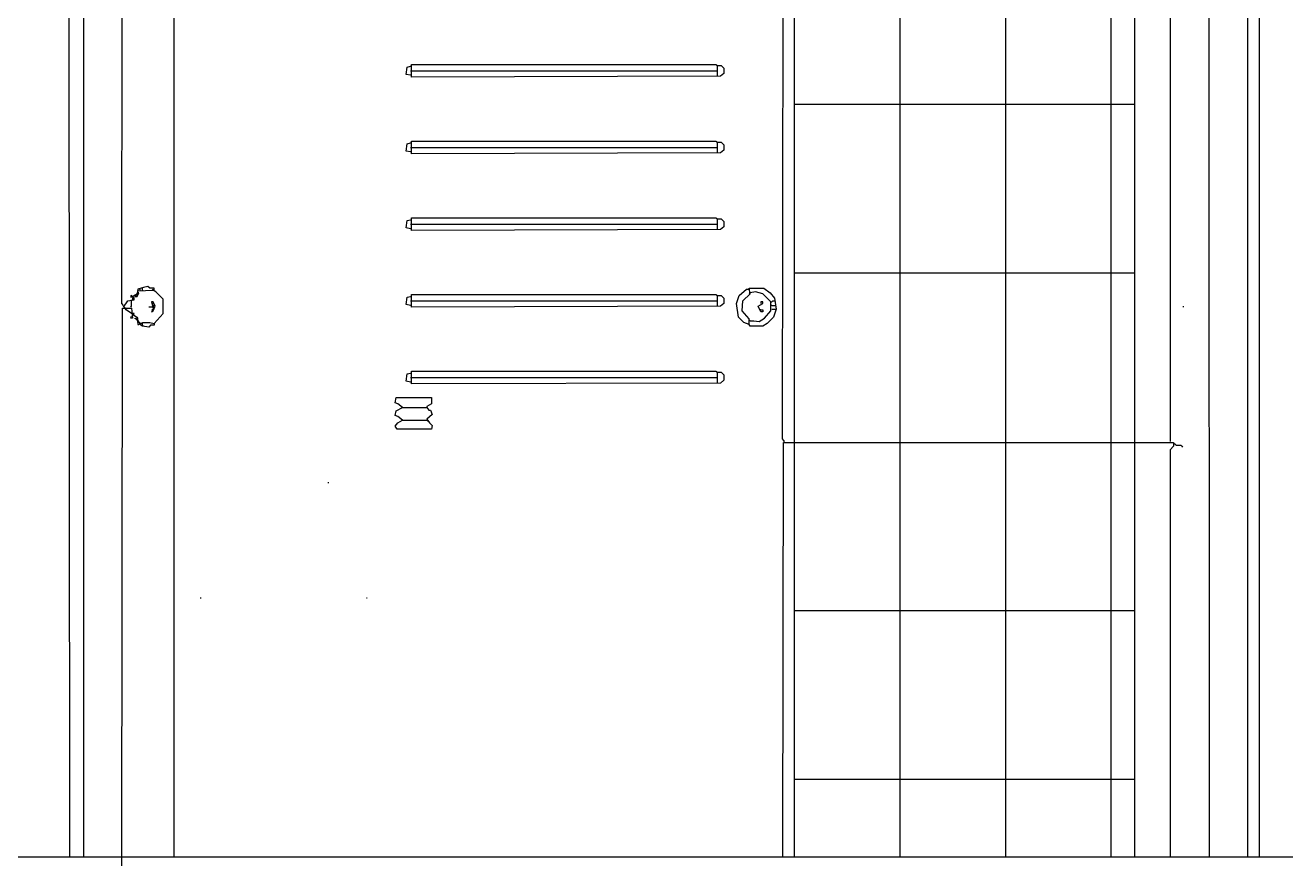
# Model space of a CAD drawing. Extents: x 3792242 to 5145247, y -1546315 to -1031918.
# Drawn here: x 4273890 to 4274876, y -1492983 to -1492324 of the extents above; entities that cross this region are included whole.
import ezdxf

# ---------------------------------------------------------------- set-up
doc = ezdxf.new("R2010")
doc.units = 0
doc.header["$MEASUREMENT"] = 0
doc.layers.add('TENKÁ', color=7, linetype='CONTINUOUS')
doc.layers.add('ZZ-chladenie', color=133, linetype='CONTINUOUS')

msp = doc.modelspace()

# ---------------------------------------------------------------- linework, layer by layer
at = {"layer": 'TENKÁ'}
msp.add_line((4271633.442, -1492975.641), (4275143.442, -1492975.641), dxfattribs=at)
at = {"layer": 'ZZ-chladenie', "color": 9}
for p, q in [((4273935.358, -1492975.641), (4273935.358, -1491666.137)), ((4274846.178, -1492975.641), (4274846.178, -1491666.137)), ((4273924.437, -1492975.641), (4273923.345, -1491687.336)), ((4274006.019, -1492975.641), (4274006.019, -1491688.749)), ((4274855.363, -1492975.641), (4274855.363, -1491688.749)), ((4274816.319, -1492975.641), (4274815.793, -1491871.054)), ((4273965.035, -1492542.333), (4273965.742, -1492105.649)), ((4274482.274, -1492648.325), (4274482.98, -1492122.607)), ((4274491.459, -1492650.445), (4274491.459, -1492121.901)), ((4274574.133, -1492650.445), (4274574.133, -1492121.901)), ((4274656.806, -1492650.445), (4274656.806, -1492121.901)), ((4274739.479, -1492650.445), (4274739.479, -1492121.901)), ((4274757.851, -1492650.445), (4274757.851, -1492121.901)), ((4274785.409, -1492128.261), (4274785.409, -1492650.445)), ((4274187.617, -1492362.855), (4274188.324, -1492357.202)), ((4274188.324, -1492357.202), (4274191.15, -1492356.495)), ((4274191.15, -1492356.495), (4274191.857, -1492356.495)), ((4274191.15, -1492360.028), (4274431.398, -1492360.028)), ((4274191.857, -1492364.974), (4274191.857, -1492355.082)), ((4274191.857, -1492355.082), (4274429.984, -1492355.082)), ((4274429.984, -1492355.082), (4274431.398, -1492355.789)), ((4274431.398, -1492364.268), (4274431.398, -1492355.789)), ((4274431.398, -1492355.789), (4274434.224, -1492355.789)), ((4274434.224, -1492355.789), (4274436.344, -1492357.908)), ((4274436.344, -1492357.908), (4274436.344, -1492362.148)), ((4274191.15, -1492363.561), (4274187.617, -1492362.855)), ((4274433.518, -1492364.268), (4274191.857, -1492364.974)), ((4274436.344, -1492362.148), (4274433.518, -1492364.268)), ((4274491.459, -1492386.173), (4274574.133, -1492386.173)), ((4274574.133, -1492386.173), (4274656.806, -1492386.173)), ((4274656.806, -1492386.173), (4274739.479, -1492386.173)), ((4274739.479, -1492386.173), (4274757.851, -1492386.173)), ((4274187.617, -1492422.917), (4274188.324, -1492417.264)), ((4274188.324, -1492417.264), (4274191.15, -1492416.557)), ((4274191.15, -1492416.557), (4274191.857, -1492416.557)), ((4274191.857, -1492425.036), (4274191.857, -1492415.144)), ((4274191.857, -1492415.144), (4274429.984, -1492415.144)), ((4274429.984, -1492415.144), (4274431.398, -1492415.851)), ((4274431.398, -1492424.33), (4274431.398, -1492415.851)), ((4274431.398, -1492415.851), (4274434.224, -1492415.851)), ((4274434.224, -1492415.851), (4274436.344, -1492417.97)), ((4274436.344, -1492417.97), (4274436.344, -1492422.21)), ((4274191.15, -1492423.623), (4274187.617, -1492422.917)), ((4274191.15, -1492420.09), (4274431.398, -1492420.09)), ((4274433.518, -1492424.33), (4274191.857, -1492425.036)), ((4274436.344, -1492422.21), (4274433.518, -1492424.33)), ((4274187.617, -1492482.978), (4274188.324, -1492477.326)), ((4274188.324, -1492477.326), (4274191.15, -1492476.619)), ((4274191.15, -1492476.619), (4274191.857, -1492476.619)), ((4274191.857, -1492485.098), (4274191.857, -1492475.205)), ((4274191.857, -1492475.205), (4274429.984, -1492475.205)), ((4274429.984, -1492475.205), (4274431.398, -1492475.912)), ((4274431.398, -1492484.391), (4274431.398, -1492475.912)), ((4274431.398, -1492475.912), (4274434.224, -1492475.912)), ((4274434.224, -1492475.912), (4274436.344, -1492478.032)), ((4274436.344, -1492478.032), (4274436.344, -1492482.271)), ((4274191.15, -1492483.685), (4274187.617, -1492482.978)), ((4274191.15, -1492480.152), (4274431.398, -1492480.152)), ((4274433.518, -1492484.391), (4274191.857, -1492485.098)), ((4274436.344, -1492482.271), (4274433.518, -1492484.391)), ((4274491.459, -1492518.309), (4274574.133, -1492518.309)), ((4274574.133, -1492518.309), (4274656.806, -1492518.309)), ((4274656.806, -1492518.309), (4274739.479, -1492518.309)), ((4274739.479, -1492518.309), (4274757.851, -1492518.309)), ((4273973.515, -1492536.68), (4273972.101, -1492535.974)), ((4273972.101, -1492535.974), (4273972.101, -1492537.387)), ((4273972.101, -1492537.387), (4273977.048, -1492536.68)), ((4273977.048, -1492534.561), (4273973.515, -1492536.68)), ((4273974.928, -1492538.094), (4273973.515, -1492538.094)), ((4273973.515, -1492538.094), (4273973.515, -1492539.507)), ((4273975.635, -1492535.974), (4273974.928, -1492535.974)), ((4273974.928, -1492539.507), (4273974.928, -1492538.094)), ((4273975.635, -1492535.974), (4273976.341, -1492535.267)), ((4273975.635, -1492535.974), (4273976.341, -1492536.68)), ((4273976.341, -1492535.267), (4273977.048, -1492534.561)), ((4273976.341, -1492536.68), (4273977.048, -1492535.974)), ((4273977.754, -1492531.028), (4273977.048, -1492534.561)), ((4273977.048, -1492534.561), (4273977.048, -1492533.854)), ((4273977.048, -1492533.854), (4273977.754, -1492533.854)), ((4273977.048, -1492536.68), (4273978.461, -1492533.854)), ((4273977.048, -1492535.974), (4273977.754, -1492535.974)), ((4273981.994, -1492529.614), (4273977.754, -1492531.028)), ((4273977.754, -1492532.441), (4273989.767, -1492531.734)), ((4273978.461, -1492533.854), (4273977.754, -1492533.854)), ((4273977.754, -1492535.974), (4273977.754, -1492535.267)), ((4273979.167, -1492531.734), (4273979.874, -1492531.028)), ((4273981.287, -1492531.734), (4273981.287, -1492530.321)), ((4273981.287, -1492531.734), (4273981.287, -1492532.441)), ((4273985.527, -1492528.908), (4273981.994, -1492529.614)), ((4273986.94, -1492530.321), (4273985.527, -1492528.908)), ((4273990.473, -1492530.321), (4273986.94, -1492530.321)), ((4273989.767, -1492531.734), (4273989.06, -1492531.028)), ((4273990.473, -1492532.441), (4273990.473, -1492530.321)), ((4273991.887, -1492533.148), (4273990.473, -1492532.441)), ((4273997.54, -1492538.8), (4273991.887, -1492533.148)), ((4274187.617, -1492543.04), (4274188.324, -1492537.387)), ((4274188.324, -1492537.387), (4274191.15, -1492536.68)), ((4274191.15, -1492536.68), (4274191.857, -1492536.68)), ((4274191.857, -1492545.16), (4274191.857, -1492535.267)), ((4274191.857, -1492535.267), (4274429.984, -1492535.267)), ((4274429.984, -1492535.267), (4274431.398, -1492535.974)), ((4274431.398, -1492544.453), (4274431.398, -1492535.974)), ((4274431.398, -1492535.974), (4274434.224, -1492535.974)), ((4274434.224, -1492535.974), (4274436.344, -1492538.094)), ((4274436.344, -1492538.094), (4274436.344, -1492542.333)), ((4274446.236, -1492542.333), (4274448.357, -1492535.974)), ((4274448.357, -1492535.974), (4274454.009, -1492531.028)), ((4274451.183, -1492540.214), (4274456.836, -1492534.561)), ((4274454.009, -1492531.028), (4274456.129, -1492531.028)), ((4274456.836, -1492534.561), (4274456.129, -1492530.321)), ((4274456.129, -1492530.321), (4274467.435, -1492530.321)), ((4274456.836, -1492533.854), (4274456.129, -1492534.561)), ((4274461.075, -1492533.148), (4274456.836, -1492533.854)), ((4274466.728, -1492534.561), (4274461.075, -1492533.148)), ((4274473.088, -1492540.92), (4274466.728, -1492534.561)), ((4274467.435, -1492530.321), (4274472.381, -1492533.854)), ((4274472.381, -1492533.854), (4274475.914, -1492538.094)), ((4274475.914, -1492538.094), (4274477.327, -1492546.573)), ((4273966.449, -1492543.747), (4273965.035, -1492542.333)), ((4273965.035, -1492982.551), (4273965.742, -1492545.866)), ((4273965.742, -1492545.866), (4273972.808, -1492545.866)), ((4273966.449, -1492545.16), (4273969.981, -1492540.214)), ((4273968.568, -1492547.28), (4273967.155, -1492545.16)), ((4273972.808, -1492550.106), (4273968.568, -1492547.28)), ((4273969.981, -1492540.214), (4273974.928, -1492539.507)), ((4273972.101, -1492545.16), (4273972.808, -1492544.453)), ((4273972.808, -1492544.453), (4273972.808, -1492539.507)), ((4273972.808, -1492545.866), (4273973.515, -1492553.639)), ((4273989.767, -1492545.16), (4273986.233, -1492545.16)), ((4273989.767, -1492540.92), (4273988.353, -1492540.92)), ((4273988.353, -1492540.92), (4273989.767, -1492546.573)), ((4273989.767, -1492546.573), (4273988.353, -1492548.693)), ((4273988.353, -1492548.693), (4273989.767, -1492547.987)), ((4273989.767, -1492542.333), (4273989.06, -1492542.333)), ((4273989.06, -1492542.333), (4273989.767, -1492542.333)), ((4273989.06, -1492547.28), (4273989.06, -1492546.573)), ((4273989.767, -1492547.987), (4273989.06, -1492547.28)), ((4273991.18, -1492544.453), (4273989.767, -1492540.92)), ((4273990.473, -1492544.453), (4273989.767, -1492543.747)), ((4273989.767, -1492545.16), (4273990.473, -1492544.453)), ((4273989.767, -1492547.987), (4273991.18, -1492544.453)), ((4273997.54, -1492550.106), (4273997.54, -1492538.8)), ((4274191.15, -1492543.747), (4274187.617, -1492543.04)), ((4274191.15, -1492540.214), (4274431.398, -1492540.214)), ((4274433.518, -1492544.453), (4274191.857, -1492545.16)), ((4274436.344, -1492542.333), (4274433.518, -1492544.453)), ((4274447.65, -1492552.932), (4274446.236, -1492542.333)), ((4274450.476, -1492547.987), (4274451.183, -1492540.214)), ((4274456.129, -1492554.346), (4274450.476, -1492547.987)), ((4274463.195, -1492544.453), (4274466.728, -1492542.333)), ((4274465.315, -1492548.693), (4274463.195, -1492544.453)), ((4274465.315, -1492547.28), (4274464.609, -1492547.28)), ((4274466.728, -1492540.92), (4274465.315, -1492540.92)), ((4274465.315, -1492540.92), (4274465.315, -1492542.333)), ((4274465.315, -1492547.28), (4274466.728, -1492547.28)), ((4274466.728, -1492542.333), (4274466.728, -1492540.92)), ((4274466.728, -1492547.28), (4274466.728, -1492548.693)), ((4274468.141, -1492553.639), (4274473.088, -1492547.987)), ((4274473.088, -1492540.92), (4274472.381, -1492540.92)), ((4274473.088, -1492540.92), (4274473.794, -1492540.92)), ((4274473.088, -1492547.987), (4274473.088, -1492540.92)), ((4274473.794, -1492543.747), (4274473.088, -1492543.747)), ((4274473.794, -1492540.92), (4274474.501, -1492540.214)), ((4274473.794, -1492543.747), (4274476.62, -1492543.747)), ((4274473.794, -1492546.573), (4274476.62, -1492546.573)), ((4274474.501, -1492540.214), (4274475.914, -1492540.214)), ((4274477.327, -1492546.573), (4274475.207, -1492552.932)), ((4274475.914, -1492540.214), (4274476.62, -1492540.214)), ((4274476.62, -1492543.747), (4274477.327, -1492543.747)), ((4274796.008, -1492545.16), (4274796.008, -1492544.453)), ((4273972.101, -1492553.639), (4273972.808, -1492552.226)), ((4273973.515, -1492553.639), (4273972.101, -1492553.639)), ((4273974.928, -1492550.106), (4273972.808, -1492550.106)), ((4273974.222, -1492551.519), (4273974.928, -1492550.106)), ((4273977.754, -1492553.639), (4273974.222, -1492551.519)), ((4273975.635, -1492554.346), (4273975.635, -1492553.639)), ((4273977.754, -1492555.759), (4273975.635, -1492553.639)), ((4273976.341, -1492554.346), (4273975.635, -1492554.346)), ((4273977.048, -1492552.932), (4273976.341, -1492552.932)), ((4273977.048, -1492553.639), (4273977.048, -1492552.932)), ((4273977.754, -1492554.346), (4273977.048, -1492553.639)), ((4273977.048, -1492555.053), (4273977.754, -1492554.346)), ((4273977.754, -1492555.759), (4273977.048, -1492555.053)), ((4273977.754, -1492557.172), (4273977.754, -1492553.639)), ((4273977.754, -1492555.759), (4273978.461, -1492555.759)), ((4273977.754, -1492557.172), (4273977.754, -1492558.585)), ((4273979.167, -1492557.172), (4273977.754, -1492557.172)), ((4273979.167, -1492558.585), (4273979.167, -1492557.172)), ((4273981.287, -1492557.879), (4273979.874, -1492557.879)), ((4273979.874, -1492557.879), (4273979.874, -1492558.585)), ((4273981.287, -1492559.292), (4273981.287, -1492557.172)), ((4273981.287, -1492557.172), (4273986.94, -1492557.172)), ((4273986.94, -1492557.172), (4273990.473, -1492557.879)), ((4273990.473, -1492557.879), (4273997.54, -1492550.106)), ((4273990.473, -1492557.879), (4273990.473, -1492559.292)), ((4274451.889, -1492557.172), (4274447.65, -1492552.932)), ((4274456.129, -1492558.585), (4274451.889, -1492557.172)), ((4274456.129, -1492558.585), (4274456.129, -1492554.346)), ((4274456.836, -1492555.759), (4274456.129, -1492555.053)), ((4274456.836, -1492555.759), (4274459.662, -1492555.759)), ((4274459.662, -1492555.759), (4274463.902, -1492556.466)), ((4274463.902, -1492556.466), (4274468.141, -1492553.639)), ((4274466.728, -1492548.693), (4274465.315, -1492548.693)), ((4274470.261, -1492557.879), (4274466.728, -1492559.998)), ((4274475.207, -1492552.932), (4274470.261, -1492557.879)), ((4273977.754, -1492558.585), (4273978.461, -1492558.585)), ((4273981.287, -1492559.998), (4273979.167, -1492558.585)), ((4273981.287, -1492559.292), (4273981.994, -1492559.998)), ((4273986.233, -1492560.705), (4273981.287, -1492559.998)), ((4273987.647, -1492559.292), (4273986.233, -1492560.705)), ((4273990.473, -1492559.292), (4273987.647, -1492559.292)), ((4274456.836, -1492559.998), (4274456.129, -1492558.585)), ((4274466.728, -1492559.998), (4274456.836, -1492559.998)), ((4274187.617, -1492603.102), (4274188.324, -1492597.449)), ((4274188.324, -1492597.449), (4274191.15, -1492596.742)), ((4274191.15, -1492596.742), (4274191.857, -1492596.742)), ((4274191.857, -1492605.222), (4274191.857, -1492595.329)), ((4274191.857, -1492595.329), (4274429.984, -1492595.329)), ((4274429.984, -1492595.329), (4274431.398, -1492596.036)), ((4274431.398, -1492604.515), (4274431.398, -1492596.036)), ((4274431.398, -1492596.036), (4274434.224, -1492596.036)), ((4274434.224, -1492596.036), (4274436.344, -1492598.155)), ((4274191.15, -1492603.809), (4274187.617, -1492603.102)), ((4274191.15, -1492600.275), (4274431.398, -1492600.275)), ((4274433.518, -1492604.515), (4274191.857, -1492605.222)), ((4274436.344, -1492602.396), (4274433.518, -1492604.515)), ((4274436.344, -1492598.155), (4274436.344, -1492602.396)), ((4274179.138, -1492620.061), (4274179.844, -1492615.821)), ((4274179.844, -1492615.821), (4274207.403, -1492615.821)), ((4274207.403, -1492615.821), (4274207.403, -1492620.767)), ((4274181.258, -1492620.767), (4274179.138, -1492620.061)), ((4274179.138, -1492629.953), (4274179.844, -1492626.42)), ((4274179.844, -1492626.42), (4274184.791, -1492623.593)), ((4274184.791, -1492623.593), (4274181.258, -1492620.767)), ((4274184.791, -1492623.593), (4274184.085, -1492622.887)), ((4274184.791, -1492623.593), (4274203.869, -1492623.593)), ((4274207.403, -1492620.767), (4274203.869, -1492622.887)), ((4274203.869, -1492622.887), (4274203.869, -1492623.593)), ((4274203.869, -1492623.593), (4274203.869, -1492624.3)), ((4274203.869, -1492623.593), (4274205.282, -1492625.714)), ((4274205.282, -1492625.714), (4274206.696, -1492625.714)), ((4274206.696, -1492625.714), (4274208.109, -1492629.246)), ((4274181.258, -1492630.659), (4274179.138, -1492629.953)), ((4274179.138, -1492638.432), (4274181.258, -1492635.606)), ((4274184.791, -1492633.486), (4274181.258, -1492630.659)), ((4274181.258, -1492635.606), (4274184.791, -1492633.486)), ((4274184.791, -1492633.486), (4274184.085, -1492632.78)), ((4274184.791, -1492633.486), (4274203.869, -1492633.486)), ((4274208.109, -1492629.246), (4274203.869, -1492632.78)), ((4274203.869, -1492632.78), (4274205.989, -1492635.606)), ((4274203.869, -1492633.486), (4274204.576, -1492634.193)), ((4274205.989, -1492635.606), (4274208.109, -1492637.726)), ((4274180.551, -1492640.552), (4274179.138, -1492638.432)), ((4274207.403, -1492640.552), (4274180.551, -1492640.552)), ((4274208.109, -1492637.726), (4274207.403, -1492640.552)), ((4274483.687, -1492650.445), (4274482.274, -1492648.325)), ((4274482.544, -1492975.641), (4274482.98, -1492651.151)), ((4274483.687, -1492650.445), (4274482.98, -1492649.738)), ((4274482.98, -1492651.151), (4274788.235, -1492651.151)), ((4274491.459, -1492975.641), (4274491.459, -1492650.445)), ((4274574.133, -1492975.641), (4274574.133, -1492650.445)), ((4274656.806, -1492975.641), (4274656.806, -1492650.445)), ((4274739.479, -1492975.641), (4274739.479, -1492650.445)), ((4274757.851, -1492975.641), (4274757.851, -1492650.445)), ((4274788.235, -1492653.977), (4274785.409, -1492656.805)), ((4274788.235, -1492651.151), (4274788.235, -1492653.977)), ((4274788.942, -1492652.564), (4274788.942, -1492651.858)), ((4274788.942, -1492651.858), (4274789.649, -1492652.564)), ((4274789.649, -1492652.564), (4274790.356, -1492653.271)), ((4274790.356, -1492653.271), (4274793.888, -1492653.271)), ((4274793.888, -1492653.271), (4274794.595, -1492653.977)), ((4274794.595, -1492653.977), (4274795.301, -1492654.684)), ((4274785.409, -1492656.805), (4274785.409, -1492975.641)), ((4274126.849, -1492682.949), (4274126.849, -1492682.242)), ((4274026.51, -1492772.688), (4274027.217, -1492772.688)), ((4274156.526, -1492772.688), (4274157.233, -1492772.688)), ((4274491.459, -1492782.581), (4274574.133, -1492782.581)), ((4274574.133, -1492782.581), (4274656.806, -1492782.581)), ((4274656.806, -1492782.581), (4274739.479, -1492782.581)), ((4274739.479, -1492782.581), (4274757.851, -1492782.581)), ((4274491.459, -1492914.717), (4274574.133, -1492914.717)), ((4274574.133, -1492914.717), (4274656.806, -1492914.717)), ((4274656.806, -1492914.717), (4274739.479, -1492914.717)), ((4274739.479, -1492914.717), (4274757.851, -1492914.717))]:
    msp.add_line(p, q, dxfattribs=at)

doc.saveas('drawing.dxf')
